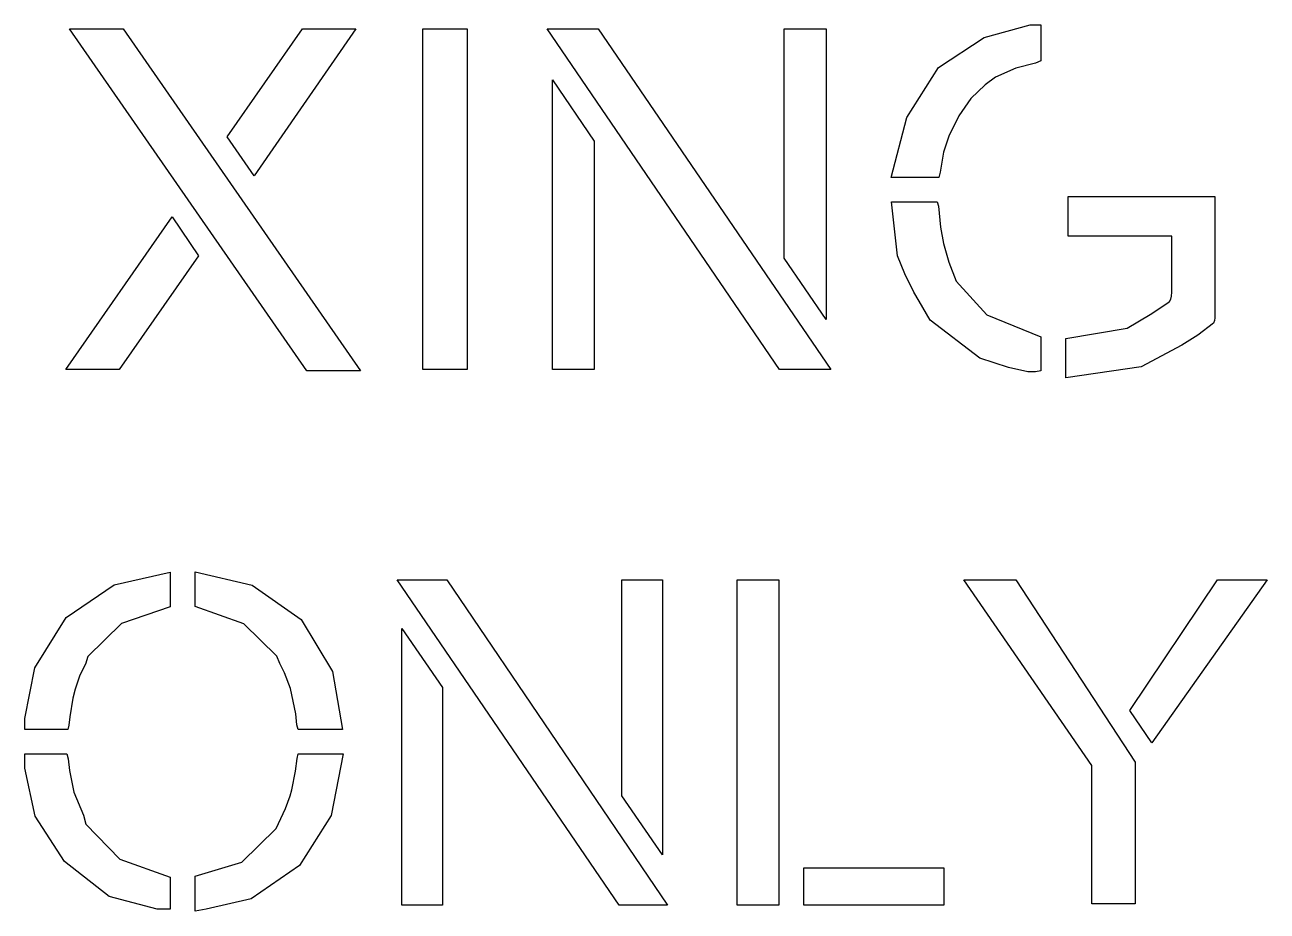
# Model space of a CAD drawing. Header units: inches. Extents: x 3 to 17.1, y 3 to 13.
import ezdxf

# ---------------------------------------------------------------- set-up
doc = ezdxf.new("R2010")
doc.units = ezdxf.units.IN
doc.header["$MEASUREMENT"] = 0
doc.layers.add('CUT', color=1, linetype='Continuous')

msp = doc.modelspace()

# ---------------------------------------------------------------- linework, layer by layer
at = {"layer": 'CUT'}
for points in [[(6.818, 9.111), (6.21, 9.111), (3.527, 12.981), (4.133, 12.981)], [(5.311, 11.756), (6.161, 12.981), (6.766, 12.981), (5.615, 11.318)], [(8.027, 9.126), (7.524, 9.126), (7.524, 12.981), (8.027, 12.981)], [(8.931, 12.981), (9.507, 12.981), (12.139, 9.126), (11.558, 9.126)], [(11.612, 12.981), (12.087, 12.981), (12.087, 9.691), (11.612, 10.386)], [(14.456, 12.592), (14.233, 12.536), (14.005, 12.431), (13.885, 12.346), (13.726, 12.19), (13.587, 11.997), (13.474, 11.764), (13.417, 11.584), (13.379, 11.357), (13.363, 11.299), (12.825, 11.299), (13.002, 11.976), (13.36, 12.54), (13.877, 12.883), (14.396, 13.024), (14.516, 13.024), (14.516, 12.619)], [(8.99, 12.403), (9.464, 11.709), (9.464, 9.126), (8.99, 9.126)], [(12.827, 11.024), (13.344, 11.024), (13.358, 10.972), (13.38, 10.736), (13.414, 10.553), (13.475, 10.339), (13.557, 10.124), (13.905, 9.745), (14.516, 9.497), (14.516, 9.112), (14.457, 9.098), (14.368, 9.1), (14.151, 9.15), (13.827, 9.253), (13.263, 9.683), (13.141, 9.899), (13.078, 10), (12.979, 10.208), (12.896, 10.41)], [(15.494, 9.594), (15.754, 9.748), (15.941, 9.871), (15.971, 9.897), (15.987, 9.923), (15.995, 9.954), (15.998, 10.002), (15.998, 10.633), (14.827, 10.633), (14.827, 11.082), (16.487, 11.082), (16.487, 9.71), (16.483, 9.679), (16.472, 9.651), (16.292, 9.513), (16.114, 9.401), (15.651, 9.157), (14.798, 9.033), (14.798, 9.476)], [(4.687, 10.852), (4.984, 10.412), (4.087, 9.126), (3.482, 9.126)], [(4.664, 6.44), (4.115, 6.255), (3.733, 5.881), (3.705, 5.794), (3.644, 5.668), (3.589, 5.509), (3.564, 5.408), (3.528, 5.197), (3.519, 5.103), (3.505, 5.053), (3.02, 5.053), (3.02, 5.18), (3.134, 5.75), (3.488, 6.32), (4.03, 6.691), (4.664, 6.834)], [(5.499, 6.251), (4.946, 6.444), (4.946, 6.837), (5.593, 6.686), (6.146, 6.298), (6.5, 5.71), (6.615, 5.053), (6.114, 5.053), (6.099, 5.109), (6.085, 5.232), (6.025, 5.518), (5.958, 5.694), (5.904, 5.8), (5.873, 5.885)], [(7.232, 6.749), (7.794, 6.749), (10.291, 3.068), (9.746, 3.068)], [(9.775, 6.749), (10.235, 6.749), (10.235, 3.637), (9.775, 4.304)], [(11.079, 3.068), (11.079, 6.749), (11.553, 6.749), (11.553, 3.068)], [(13.646, 6.749), (14.234, 6.749), (15.583, 4.686), (15.583, 3.082), (15.094, 3.082), (15.094, 4.647)], [(15.524, 5.27), (16.516, 6.749), (17.078, 6.749), (17.078, 6.749), (15.773, 4.903)], [(7.287, 6.196), (7.746, 5.531), (7.746, 3.068), (7.287, 3.068)], [(4.664, 3.384), (4.664, 3.024), (4.517, 3.024), (3.974, 3.166), (3.469, 3.56), (3.136, 4.075), (3.02, 4.618), (3.02, 4.778), (3.496, 4.778), (3.511, 4.721), (3.526, 4.592), (3.576, 4.346), (3.682, 4.087), (3.71, 3.984), (4.095, 3.588)], [(6.042, 4.372), (6.083, 4.585), (6.1, 4.727), (6.114, 4.778), (6.621, 4.778), (6.488, 4.083), (6.128, 3.517), (5.581, 3.139), (5.073, 3.024), (4.946, 3), (4.946, 3.396), (5.476, 3.553), (5.864, 3.933), (5.969, 4.161), (6.024, 4.305)], [(13.42, 3.488), (13.42, 3.068), (11.835, 3.068), (11.835, 3.488)]]:
    msp.add_lwpolyline(points, close=True, dxfattribs=at)

doc.saveas('drawing.dxf')
